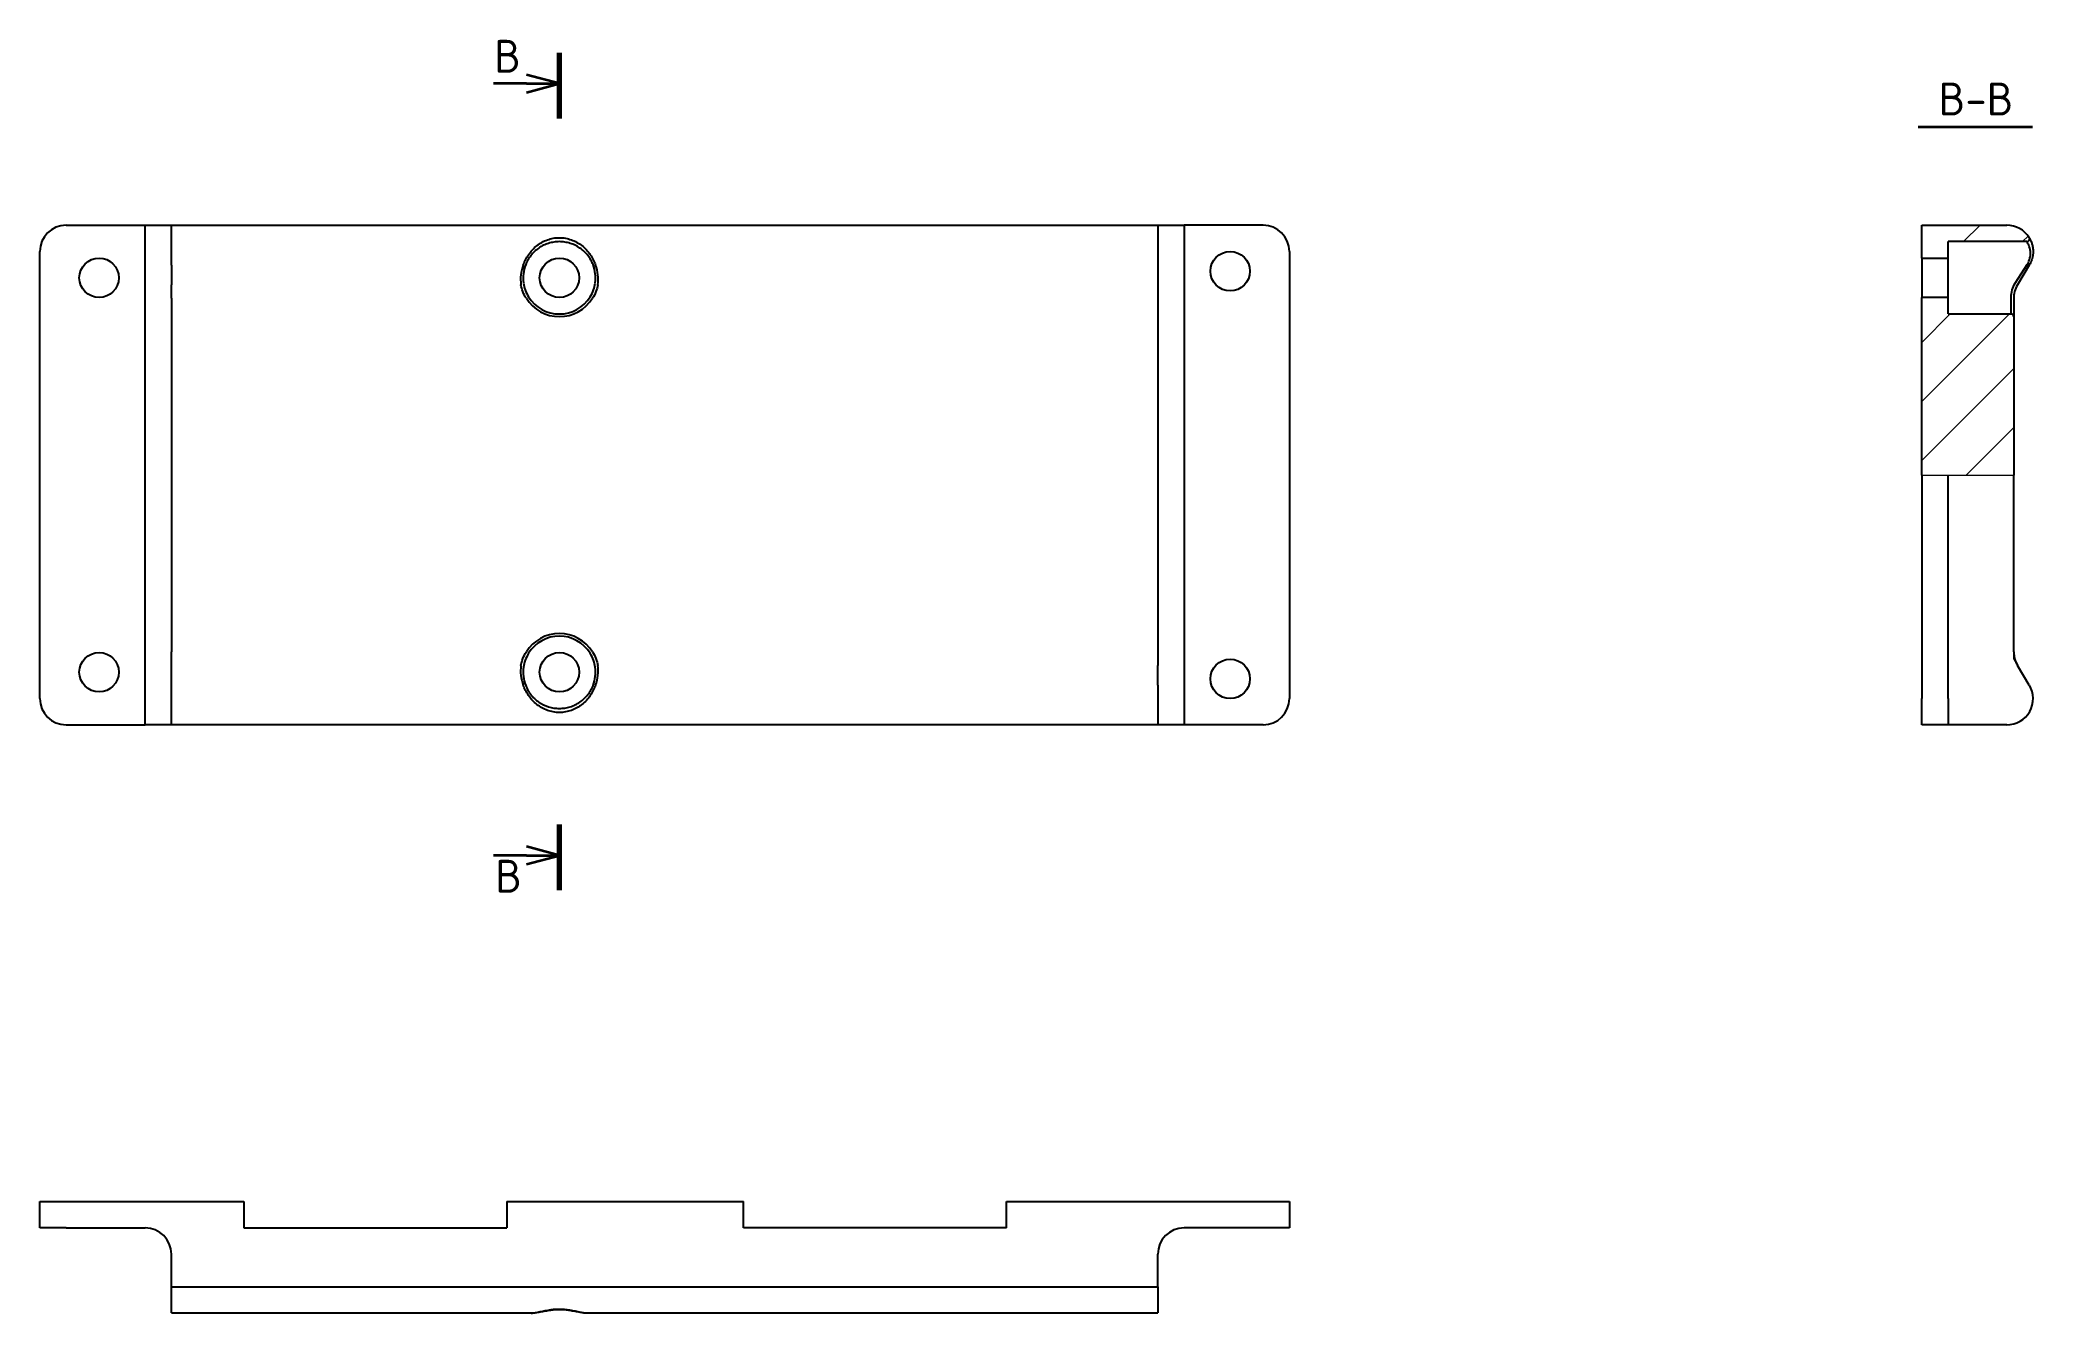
# Model space of a CAD drawing. Header units: millimetres. Extents: x 197 to 349, y 222 to 319.
import ezdxf

# ---------------------------------------------------------------- set-up
doc = ezdxf.new("R2010")
doc.units = ezdxf.units.MM
doc.linetypes.add('AM_ISO08W050', pattern=[18, 12, -1.5, 3, -1.5])
for name, color, linetype, lineweight in [('AM_10', 7, 'AM_ISO08W050', 35), ('Netmanh', 5, 'Continuous', 13), ('NÉT MẶT CẮT', 10, 'Continuous', 70), ('Nét đậm', 7, 'Continuous', 35)]:
    doc.layers.add(name, color=color, linetype=linetype, lineweight=lineweight)
doc.styles.add('MtXpl_TCVN_7284', font='')
doc.styles.get('MtXpl_TCVN_7284').set_extended_font_data('TCVN 7284')

msp = doc.modelspace()

# ---------------------------------------------------------------- hatches: boundary and pattern name
at = {"layer": 'Netmanh'}
h = msp.add_hatch(dxfattribs=at)
h.set_pattern_fill('ANSI31', color=256)
h.paths.add_polyline_path([(346.94, 304.49), (340.47, 304.49), (340.47, 301.99), (342.47, 301.99), (342.47, 303.24), (348.47, 303.24, 0.588196), (348.64, 303.54, 0.259291)])
h.paths.add_polyline_path([(347.47, 297.54, 0.414214), (347.27, 297.74), (342.47, 297.74), (342.47, 298.99), (340.47, 298.99), (340.47, 285.49), (347.47, 285.49)])

# ---------------------------------------------------------------- linework, layer by layer
at = {"color": 7, "linetype": 'Continuous', "lineweight": 25}
for p, q in [((199.39, 304.49), (205.39, 304.49)), ((205.39, 266.49), (205.39, 304.49)), ((205.39, 304.49), (207.39, 304.49)), ((207.39, 304.49), (282.39, 304.49)), ((207.39, 301.46), (207.39, 304.49)), ((282.39, 304.49), (282.39, 301.46)), ((282.39, 304.49), (284.39, 304.49)), ((284.39, 304.49), (284.39, 266.49)), ((290.39, 304.49), (284.39, 304.49)), ((340.47, 304.49), (346.94, 304.49)), ((340.47, 301.99), (340.47, 304.49)), ((348.47, 303.24), (342.47, 303.24)), ((342.47, 301.99), (342.47, 303.24)), ((197.39, 268.49), (197.39, 302.49)), ((292.39, 302.49), (292.39, 268.49)), ((340.47, 301.99), (342.47, 301.99)), ((340.47, 301.99), (340.47, 298.99)), ((342.47, 298.99), (342.47, 301.99)), ((207.39, 301.46), (207.39, 299.96)), ((282.39, 301.46), (282.39, 299.96)), ((347.58, 300.09), (348.48, 301.49)), ((348.65, 301.46), (347.76, 299.96)), ((207.39, 298.93), (207.39, 299.96)), ((207.39, 298.93), (207.39, 272.04)), ((282.39, 299.96), (282.39, 298.93)), ((282.39, 298.93), (282.39, 272.04)), ((340.47, 285.49), (340.47, 298.99)), ((342.47, 298.99), (340.47, 298.99)), ((342.47, 297.74), (342.47, 298.99)), ((347.27, 297.74), (347.27, 299.04)), ((347.47, 298.93), (347.47, 297.54)), ((342.47, 297.74), (347.27, 297.74)), ((347.47, 297.54), (347.47, 285.49)), ((340.47, 285.49), (340.47, 268.49)), ((342.47, 268.49), (342.47, 285.49)), ((347.47, 272.04), (347.47, 285.49)), ((207.39, 271.01), (207.39, 272.04)), ((282.39, 272.04), (282.39, 271.01)), ((207.39, 269.51), (207.39, 271.01)), ((282.39, 269.51), (282.39, 271.01)), ((348.65, 269.51), (347.76, 271.01)), ((207.39, 266.49), (207.39, 269.51)), ((282.39, 269.51), (282.39, 266.49)), ((340.47, 266.49), (340.47, 268.49)), ((342.47, 268.49), (342.47, 266.49)), ((199.39, 266.49), (205.39, 266.49)), ((207.39, 266.49), (205.39, 266.49)), ((282.39, 266.49), (207.39, 266.49)), ((284.39, 266.49), (282.39, 266.49)), ((290.39, 266.49), (284.39, 266.49)), ((342.47, 266.49), (340.47, 266.49)), ((344.47, 266.49), (342.47, 266.49)), ((346.94, 266.49), (344.47, 266.49)), ((197.39, 228.23), (197.39, 230.23)), ((197.39, 230.23), (199.39, 230.23)), ((199.39, 230.23), (212.89, 230.23)), ((212.89, 230.23), (212.89, 228.23)), ((232.89, 230.23), (232.89, 228.23)), ((232.89, 230.23), (250.89, 230.23)), ((250.89, 228.23), (250.89, 230.23)), ((270.89, 228.23), (270.89, 230.23)), ((270.89, 230.23), (290.39, 230.23)), ((290.39, 230.23), (292.39, 230.23)), ((292.39, 230.23), (292.39, 228.23)), ((199.39, 228.23), (197.39, 228.23)), ((199.39, 228.23), (205.39, 228.23)), ((212.89, 228.23), (232.89, 228.23)), ((270.89, 228.23), (250.89, 228.23)), ((290.39, 228.23), (284.39, 228.23)), ((292.39, 228.23), (290.39, 228.23)), ((207.39, 223.76), (207.39, 226.23)), ((282.39, 223.76), (282.39, 226.23)), ((207.39, 221.76), (207.39, 223.76)), ((207.39, 223.76), (282.39, 223.76)), ((282.39, 223.76), (282.39, 221.76)), ((207.39, 221.76), (234.73, 221.76)), ((234.73, 221.76), (234.75, 221.76)), ((238.97, 221.77), (239.03, 221.78)), ((239.03, 221.76), (282.39, 221.76))]:
    msp.add_line(p, q, dxfattribs=at)
for centre in [(201.89, 300.49), (236.89, 300.49), (287.89, 300.99), (201.89, 270.49), (236.89, 270.49), (287.89, 269.99)]:
    msp.add_circle(centre, 1.5, dxfattribs=at)
for centre, radius, start, end in [((199.39, 302.49), 2, 90, 180), ((290.39, 302.49), 2, 0, 90), ((346.94, 302.49), 2, 31.8554, 90), ((348.47, 303.44), 0.2, 270, 31.8554), ((236.89, 300.38), 2.95, 158.6517, 188.2259), ((236.89, 300.49), 2.75, 158.6517, 188.2259), ((236.89, 300.49), 2.75, 351.7741, 21.3483), ((236.89, 300.38), 2.95, 351.7741, 21.3483), ((236.89, 300.49), 2.95, 211.7874, 328.2126), ((236.89, 300.49), 2.75, 211.7874, 328.2126), ((347.27, 297.54), 0.2, 0, 90), ((236.89, 270.49), 2.95, 31.7874, 148.2126), ((236.89, 270.49), 2.75, 31.7874, 148.2126), ((349.47, 272.04), 2, 180, 210.9638), ((236.89, 270.59), 2.95, 171.7741, 201.3483), ((236.89, 270.49), 2.75, 171.7741, 201.3483), ((236.89, 270.49), 2.75, 338.6517, 8.2259), ((236.89, 270.59), 2.95, 338.6517, 8.2259), ((199.39, 268.49), 2, 180, 270), ((290.39, 268.49), 2, 270, 0), ((346.94, 268.49), 2, 270, 30.9638), ((205.39, 226.23), 2, 0, 90), ((284.39, 226.23), 2, 90, 180)]:
    msp.add_arc(centre, radius, start, end, dxfattribs=at)
for points, knots in [([(234.14, 301.46), (234.19, 301.59), (234.24, 301.72), (234.38, 301.99), (234.46, 302.12), (234.63, 302.38), (234.73, 302.5), (234.94, 302.73), (235.06, 302.84), (235.3, 303.03), (235.43, 303.11), (235.69, 303.26), (235.83, 303.33), (236.12, 303.43), (236.27, 303.47), (236.58, 303.53), (236.73, 303.54), (237.04, 303.54), (237.2, 303.53), (237.51, 303.47), (237.66, 303.43), (237.95, 303.33), (238.09, 303.26), (238.36, 303.11), (238.48, 303.03), (238.72, 302.84), (238.84, 302.73), (239.05, 302.5), (239.15, 302.38), (239.32, 302.12), (239.4, 301.99), (239.54, 301.72), (239.59, 301.59), (239.64, 301.46)], [0, 0, 0, 0, 0.0625, 0.0625, 0.125, 0.125, 0.1875, 0.1875, 0.25, 0.25, 0.3125, 0.3125, 0.375, 0.375, 0.4375, 0.4375, 0.5, 0.5, 0.5625, 0.5625, 0.625, 0.625, 0.6875, 0.6875, 0.75, 0.75, 0.8125, 0.8125, 0.875, 0.875, 0.9375, 0.9375, 1, 1, 1, 1]), ([(239.45, 301.49), (239.41, 301.6), (239.35, 301.72), (239.22, 301.95), (239.14, 302.07), (238.89, 302.4), (238.68, 302.59), (238.23, 302.91), (237.97, 303.03), (237.58, 303.15), (237.45, 303.18), (237.17, 303.23), (237.03, 303.24), (236.75, 303.24), (236.61, 303.23), (236.34, 303.18), (236.2, 303.15), (235.94, 303.07), (235.81, 303.02), (235.56, 302.9), (235.44, 302.83), (235.22, 302.67), (235.11, 302.58), (234.9, 302.39), (234.81, 302.29), (234.64, 302.07), (234.56, 301.95), (234.43, 301.72), (234.37, 301.6), (234.33, 301.49)], [0, 0, 0, 0, 0.0625, 0.0625, 0.125, 0.125, 0.25, 0.25, 0.375, 0.375, 0.4375, 0.4375, 0.5, 0.5, 0.5625, 0.5625, 0.625, 0.625, 0.6875, 0.6875, 0.75, 0.75, 0.8125, 0.8125, 0.875, 0.875, 0.9375, 0.9375, 1, 1, 1, 1]), ([(348.48, 301.49), (348.55, 301.6), (348.61, 301.72), (348.69, 301.95), (348.72, 302.07), (348.75, 302.4), (348.73, 302.59), (348.64, 302.91), (348.59, 303.03), (348.52, 303.15), (348.5, 303.18), (348.47, 303.23), (348.47, 303.24), (348.47, 303.24)], [0, 0, 0, 0, 0.125, 0.125, 0.25, 0.25, 0.5, 0.5, 0.75, 0.75, 0.875, 0.875, 1, 1, 1, 1]), ([(348.64, 303.54), (348.64, 303.54), (348.65, 303.53), (348.68, 303.47), (348.7, 303.43), (348.75, 303.33), (348.78, 303.26), (348.84, 303.11), (348.87, 303.03), (348.91, 302.84), (348.93, 302.73), (348.94, 302.5), (348.94, 302.38), (348.91, 302.12), (348.88, 301.99), (348.79, 301.72), (348.73, 301.59), (348.65, 301.46)], [0, 0, 0, 0, 0.125, 0.125, 0.25, 0.25, 0.375, 0.375, 0.5, 0.5, 0.625, 0.625, 0.75, 0.75, 0.875, 0.875, 1, 1, 1, 1]), ([(234.17, 300.09), (234.19, 299.93), (234.23, 299.75), (234.36, 299.38), (234.45, 299.21), (234.55, 299.04)], [0, 0, 0, 0, 0.5, 0.5, 1, 1, 1, 1]), ([(239.23, 299.04), (239.33, 299.21), (239.42, 299.38), (239.55, 299.75), (239.59, 299.93), (239.61, 300.09)], [0, 0, 0, 0, 0.5, 0.5, 1, 1, 1, 1]), ([(347.27, 299.04), (347.27, 299.21), (347.29, 299.38), (347.4, 299.75), (347.48, 299.93), (347.58, 300.09)], [0, 0, 0, 0, 0.5, 0.5, 1, 1, 1, 1]), ([(234.38, 298.93), (234.27, 299.09), (234.18, 299.26), (234.04, 299.62), (234, 299.79), (233.97, 299.96)], [0, 0, 0, 0, 0.5, 0.5, 1, 1, 1, 1]), ([(239.81, 299.96), (239.78, 299.79), (239.74, 299.62), (239.6, 299.26), (239.51, 299.09), (239.4, 298.93)], [0, 0, 0, 0, 0.5, 0.5, 1, 1, 1, 1]), ([(347.76, 299.96), (347.65, 299.79), (347.58, 299.62), (347.49, 299.26), (347.47, 299.09), (347.47, 298.93)], [0, 0, 0, 0, 0.5, 0.5, 1, 1, 1, 1]), ([(233.97, 271.01), (234, 271.18), (234.04, 271.35), (234.18, 271.71), (234.27, 271.88), (234.38, 272.04)], [0, 0, 0, 0, 0.5, 0.5, 1, 1, 1, 1]), ([(234.55, 271.93), (234.45, 271.76), (234.36, 271.59), (234.23, 271.22), (234.19, 271.05), (234.17, 270.88)], [0, 0, 0, 0, 0.5, 0.5, 1, 1, 1, 1]), ([(239.61, 270.88), (239.59, 271.05), (239.55, 271.22), (239.42, 271.59), (239.33, 271.76), (239.23, 271.93)], [0, 0, 0, 0, 0.5, 0.5, 1, 1, 1, 1]), ([(239.4, 272.04), (239.51, 271.88), (239.6, 271.71), (239.74, 271.35), (239.78, 271.18), (239.81, 271.01)], [0, 0, 0, 0, 0.5, 0.5, 1, 1, 1, 1]), ([(239.64, 269.51), (239.59, 269.39), (239.54, 269.25), (239.4, 268.99), (239.33, 268.85), (239.15, 268.59), (239.05, 268.47), (238.84, 268.24), (238.73, 268.14), (238.49, 267.94), (238.36, 267.86), (238.09, 267.71), (237.95, 267.64), (237.66, 267.54), (237.51, 267.5), (237.2, 267.44), (237.05, 267.43), (236.74, 267.43), (236.58, 267.44), (236.27, 267.5), (236.12, 267.54), (235.84, 267.64), (235.69, 267.71), (235.43, 267.86), (235.3, 267.94), (235.06, 268.13), (234.94, 268.24), (234.73, 268.47), (234.63, 268.59), (234.46, 268.85), (234.38, 268.98), (234.25, 269.25), (234.19, 269.39), (234.14, 269.51)], [0, 0, 0, 0, 0.0625, 0.0625, 0.125, 0.125, 0.1875, 0.1875, 0.25, 0.25, 0.3125, 0.3125, 0.375, 0.375, 0.4375, 0.4375, 0.5, 0.5, 0.5625, 0.5625, 0.625, 0.625, 0.6875, 0.6875, 0.75, 0.75, 0.8125, 0.8125, 0.875, 0.875, 0.9375, 0.9375, 1, 1, 1, 1]), ([(234.33, 269.48), (234.37, 269.37), (234.43, 269.25), (234.56, 269.02), (234.64, 268.9), (234.9, 268.57), (235.1, 268.38), (235.56, 268.07), (235.81, 267.94), (236.2, 267.82), (236.34, 267.79), (236.61, 267.75), (236.75, 267.74), (237.03, 267.74), (237.17, 267.75), (237.44, 267.79), (237.58, 267.82), (237.85, 267.9), (237.97, 267.95), (238.22, 268.07), (238.34, 268.14), (238.57, 268.3), (238.68, 268.39), (238.88, 268.58), (238.97, 268.69), (239.15, 268.9), (239.22, 269.02), (239.35, 269.26), (239.41, 269.37), (239.45, 269.48)], [0, 0, 0, 0, 0.0625, 0.0625, 0.125, 0.125, 0.25, 0.25, 0.375, 0.375, 0.4375, 0.4375, 0.5, 0.5, 0.5625, 0.5625, 0.625, 0.625, 0.6875, 0.6875, 0.75, 0.75, 0.8125, 0.8125, 0.875, 0.875, 0.9375, 0.9375, 1, 1, 1, 1]), ([(234.74, 221.76), (234.83, 221.76), (235.03, 221.77), (235.36, 221.83), (235.74, 221.9), (236.13, 221.97), (236.53, 222.02), (236.91, 222.03), (237.3, 222.02), (237.69, 221.97), (238.07, 221.9), (238.45, 221.83), (238.75, 221.77), (238.92, 221.77), (238.97, 221.77)], [0, 0, 0, 0, 0.077139, 0.165577, 0.258633, 0.352216, 0.431291, 0.514686, 0.596953, 0.679455, 0.76617, 0.859013, 0.95652, 1, 1, 1, 1])]:
    msp.add_open_spline(points, degree=3, knots=knots, dxfattribs=at)
at = {"color": 8, "linetype": 'Continuous', "lineweight": 25}
msp.add_open_spline([(234.73, 221.76), (234.74, 221.76), (234.83, 221.75), (235.07, 221.79), (235.42, 221.86), (235.82, 221.94), (236.23, 222.02), (236.64, 222.06), (236.97, 222.06), (237.32, 222.04), (237.68, 222), (238.1, 221.91), (238.5, 221.83), (238.8, 221.76), (238.94, 221.77), (238.97, 221.77)], degree=3, knots=[0, 0, 0, 0, 0.010366, 0.101326, 0.195011, 0.286282, 0.379857, 0.459188, 0.540799, 0.586444, 0.6744, 0.7649, 0.864595, 0.96729, 1, 1, 1, 1], dxfattribs=at)
at = {"layer": 'Netmanh'}
for p, q in [((340.47, 285.49), (347.47, 285.49)), ((347.47, 271.49), (347.47, 272.04)), ((347.47, 271.49), (347.76, 271.01))]:
    msp.add_line(p, q, dxfattribs=at)
at = {"layer": 'NÉT MẶT CẮT'}
for p, q in [((236.89, 312.6), (236.89, 317.6)), ((236.89, 253.91), (236.89, 258.91))]:
    msp.add_line(p, q, dxfattribs=at)
at = {"layer": 'Nét đậm'}
for p, q in [((234.39, 315.26), (231.89, 315.26)), ((236.89, 315.26), (234.39, 315.93)), ((234.39, 315.26), (236.89, 315.26)), ((234.39, 314.59), (236.89, 315.26)), ((340.21, 311.98), (348.9, 311.98)), ((234.39, 256.56), (231.89, 256.56)), ((236.89, 256.56), (234.39, 257.23)), ((234.39, 256.56), (236.89, 256.56)), ((234.39, 255.89), (236.89, 256.56))]:
    msp.add_line(p, q, dxfattribs=at)

# ---------------------------------------------------------------- texts
at = {"layer": 'AM_10', "char_height": 2.5, "attachment_point": 5, "style": 'MtXpl_TCVN_7284'}
for s, insert in [('B', (232.95, 317.34)), ('B-B', (344.6, 314.09)), ('B', (233.03, 254.98))]:
    msp.add_mtext(s, dxfattribs=dict(at, insert=insert))

doc.saveas('drawing.dxf')
